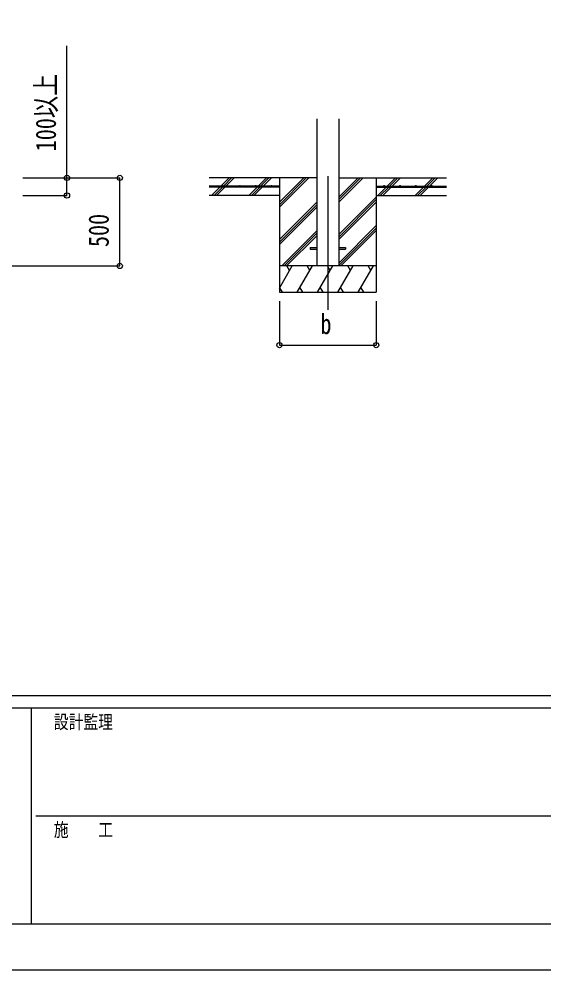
# Model space of a CAD drawing. Units: millimetres, scale not verified. Extents: x -14718 to 14718, y -10395 to 10395.
# Drawn here: x -4637 to -1654, y -10395 to -4993 of the extents above; entities that cross this region are included whole.
import ezdxf
from ezdxf.enums import TextEntityAlignment as Align

# ---------------------------------------------------------------- set-up
doc = ezdxf.new("R2010")
doc.units = ezdxf.units.MM
doc.header["$LTSCALE"] = 40
for name, color, linetype in [('0-4_YKK_12', 2, 'Continuous'), ('0-5_YKK_13', 4, 'Continuous'), ('0-6_YKK_A1', 4, 'Continuous'), ('0-7_YKK_D', 6, 'Continuous'), ('0-8_YKK_ZWAK', 7, 'Continuous')]:
    doc.layers.add(name, color=color, linetype=linetype)
doc.styles.add('ＭＳ ゴシック', font='')
doc.styles.get('ＭＳ ゴシック').set_extended_font_data('MS Gothic')

msp = doc.modelspace()

# ---------------------------------------------------------------- linework, layer by layer
at = {"layer": '0-4_YKK_12'}
msp.add_line((-2882.43, -5886.29), (-2882.43, -6645.5), dxfattribs=at)
at = {"layer": '0-5_YKK_13'}
for p, q in [((-2982.43, -6291), (-2982.43, -6300)), ((-2982.43, -6291), (-2944.93, -6291)), ((-2982.43, -6300), (-2944.93, -6300)), ((-2819.93, -6291), (-2782.43, -6291)), ((-2819.93, -6300), (-2782.43, -6300)), ((-2782.43, -6291), (-2782.43, -6300))]:
    msp.add_line(p, q, dxfattribs=at)
at = {"layer": '0-6_YKK_A1'}
for p, q in [((-2944.93, -5559.15), (-2944.93, -6395.5)), ((-2819.93, -5559.15), (-2819.93, -6395.5)), ((-2944.93, -5895.5), (-3557.43, -5895.5)), ((-3490.6, -5943), (-3443.1, -5895.5)), ((-3476.46, -5943), (-3474.79, -5941.33)), ((-3471.6, -5938.14), (-3428.96, -5895.5)), ((-3462.31, -5943), (-3414.81, -5895.5)), ((-3278.47, -5943), (-3230.97, -5895.5)), ((-3264.32, -5943), (-3216.82, -5895.5)), ((-3250.18, -5943), (-3202.68, -5895.5)), ((-3157.43, -5895.5), (-3157.43, -6545.5)), ((-3157.43, -6062.38), (-2990.55, -5895.5)), ((-3157.43, -6048.24), (-3004.69, -5895.5)), ((-3157.43, -6034.1), (-3018.83, -5895.5)), ((-2819.93, -6033.25), (-2682.18, -5895.5)), ((-2819.93, -6019.11), (-2696.32, -5895.5)), ((-2819.93, -6004.96), (-2710.47, -5895.5)), ((-2819.93, -5895.5), (-2207.43, -5895.5)), ((-2607.43, -5895.5), (-2607.43, -6545.5)), ((-2545.83, -5943), (-2498.33, -5895.5)), ((-2531.69, -5943), (-2484.19, -5895.5)), ((-2517.55, -5943), (-2470.05, -5895.5)), ((-2333.7, -5943), (-2286.2, -5895.5)), ((-2319.56, -5943), (-2272.06, -5895.5)), ((-2305.42, -5943), (-2257.92, -5895.5)), ((-3157.43, -5943), (-3557.43, -5943)), ((-3157.43, -5948), (-3557.43, -5948)), ((-3157.43, -5995.5), (-3557.43, -5995.5)), ((-3543.1, -5995.5), (-3495.6, -5948)), ((-3528.96, -5995.5), (-3481.46, -5948)), ((-3514.81, -5995.5), (-3467.31, -5948)), ((-3329.56, -5994.1), (-3283.47, -5948)), ((-3316.82, -5995.5), (-3269.32, -5948)), ((-3302.68, -5995.5), (-3255.18, -5948)), ((-3157.43, -5943), (-3157.43, -5948)), ((-2607.43, -5943), (-2207.43, -5943)), ((-2607.43, -5943), (-2607.43, -5948)), ((-2607.43, -5948), (-2207.43, -5948)), ((-2607.43, -5995.5), (-2207.43, -5995.5)), ((-2598.33, -5995.5), (-2550.83, -5948)), ((-2584.19, -5995.5), (-2536.69, -5948)), ((-2570.05, -5995.5), (-2522.55, -5948)), ((-2386.2, -5995.5), (-2338.7, -5948)), ((-2372.06, -5995.5), (-2324.56, -5948)), ((-2357.92, -5995.5), (-2310.42, -5948)), ((-3157.43, -6246.23), (-2944.93, -6033.73)), ((-3157.43, -6260.37), (-2944.93, -6047.87)), ((-2819.93, -6217.09), (-2607.43, -6004.6)), ((-2819.93, -6231.24), (-2607.43, -6018.74)), ((-2819.93, -6245.38), (-2607.43, -6032.88)), ((-3157.43, -6274.51), (-2944.93, -6062.01)), ((-3144.57, -6395.5), (-2944.93, -6195.86)), ((-3130.43, -6395.5), (-2944.93, -6210)), ((-2819.93, -6379.22), (-2607.43, -6166.73)), ((-2819.93, -6393.37), (-2607.43, -6180.87)), ((-2807.92, -6395.5), (-2607.43, -6195.01)), ((-3116.29, -6395.5), (-2944.93, -6224.14)), ((-2607.43, -6395.5), (-3157.43, -6395.5)), ((-3157.43, -6520.95), (-3085, -6395.5)), ((-3100, -6421.48), (-3115, -6395.5)), ((-3056.13, -6545.5), (-2969.53, -6395.5)), ((-2984.53, -6421.48), (-2999.53, -6395.5)), ((-2940.66, -6545.5), (-2854.06, -6395.5)), ((-2869.06, -6421.48), (-2884.06, -6395.5)), ((-2825.19, -6545.5), (-2738.59, -6395.5)), ((-2753.59, -6421.48), (-2768.59, -6395.5)), ((-2709.72, -6545.5), (-2623.12, -6395.5)), ((-2638.12, -6421.48), (-2653.12, -6395.5)), ((-3156.61, -6519.52), (-3141.61, -6545.5)), ((-3041.14, -6519.52), (-3026.14, -6545.5)), ((-2925.67, -6519.52), (-2910.67, -6545.5)), ((-2810.19, -6519.52), (-2795.19, -6545.5)), ((-2694.73, -6519.52), (-2679.73, -6545.5)), ((-3157.43, -6545.5), (-2607.43, -6545.5))]:
    msp.add_line(p, q, dxfattribs=at)
for centre in [(-3472.43, -5940.5), (-3382.43, -5940.5), (-3292.43, -5940.5), (-3202.43, -5940.5), (-2562.43, -5940.5), (-2472.43, -5940.5), (-2382.43, -5940.5), (-2292.43, -5940.5)]:
    msp.add_circle(centre, 2.5, dxfattribs=at)
at = {"layer": '0-7_YKK_D'}
for p, q in [((-4614.43, -5895.5), (-4063.43, -5895.5)), ((-4614.43, -5895.5), (-4363.43, -5895.5)), ((-4064.43, -6395.5), (-4064.43, -5895.5)), ((-4614.43, -5995.5), (-4363.43, -5995.5)), ((-5014.43, -6395.5), (-4063.43, -6395.5)), ((-3157.43, -6595.5), (-3157.43, -6846.5)), ((-2607.43, -6595.5), (-2607.43, -6846.5)), ((-3157.43, -6845.5), (-2607.43, -6845.5))]:
    msp.add_line(p, q, dxfattribs=at)
msp.add_lwpolyline([(-4364.43, -5995.5), (-4364.43, -5895.5), (-4364.43, -5145.3)], dxfattribs=at)
for centre in [(-4364.43, -5895.5), (-4064.43, -5895.5), (-4364.43, -5995.5), (-4064.43, -6395.5), (-3157.43, -6845.5), (-2607.43, -6845.5)]:
    msp.add_circle(centre, 14.88, dxfattribs=at)
at = {"layer": '0-8_YKK_ZWAK'}
for p, q in [((13632.57, -8837.5), (-13667.43, -8837.5)), ((-4567.43, -8907.5), (-13667.43, -8907.5)), ((-4567.43, -8907.5), (-4567.43, -10132.5)), ((-17.43, -8907.5), (-4567.43, -8907.5)), ((-4541.18, -9520), (-17.43, -9520)), ((-13667.43, -10132.5), (-4567.43, -10132.5)), ((-4567.43, -10132.5), (-17.43, -10132.5))]:
    msp.add_line(p, q, dxfattribs=at)
msp.add_lwpolyline([(-14717.5, -10395), (14717.5, -10395), (14717.5, 10395), (-14717.5, 10395)], close=True, dxfattribs=at)

# ---------------------------------------------------------------- texts
at = {"layer": '0-7_YKK_D', "style": 'ＭＳ ゴシック', "width": 0.8}
for s, p in [('100以上', (-4392.43, -5744.5)), ('500', (-4092.43, -6288.3))]:
    msp.add_text(s, height=115.5, rotation=90, dxfattribs=at).set_placement(p, align=Align.BOTTOM_LEFT)
msp.add_text('b', height=115.5, dxfattribs=at).set_placement((-2924.43, -6817.5), align=Align.BOTTOM_LEFT)
at = {"layer": '0-8_YKK_ZWAK', "style": 'ＭＳ ゴシック', "width": 0.8}
for s, p in [('設計監理', (-4439.1, -9047.5)), ('施\u3000\u3000工', (-4439.1, -9660))]:
    msp.add_text(s, height=76.98, dxfattribs=at).set_placement(p, align=Align.BOTTOM_LEFT)

doc.saveas('drawing.dxf')
